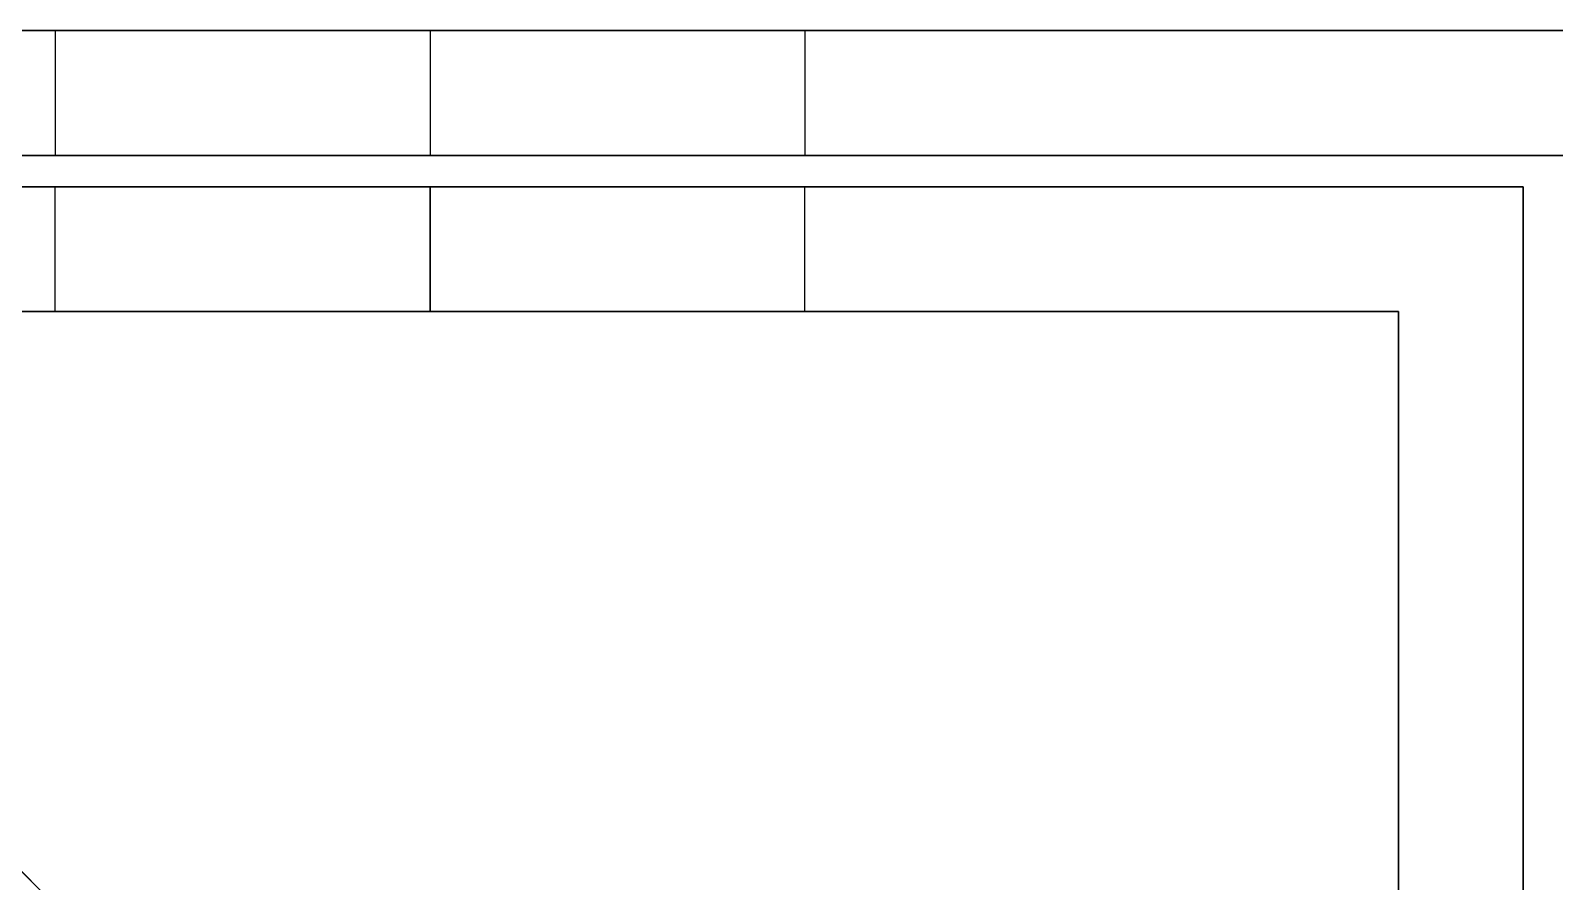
# Model space of a CAD drawing. Header units: millimetres. Extents: x -6529 to 809, y -8611 to 207.
# Drawn here: x -5942.51 to -5918.11, y -3785.52 to -3771.89 of the extents above; entities that cross this region are included whole.
import ezdxf

# ---------------------------------------------------------------- set-up
doc = ezdxf.new("R2010")
doc.units = ezdxf.units.MM
doc.header["$MEASUREMENT"] = 0
doc.layers.add('staal', color=5, linetype='Continuous', true_color=0x0000ff)

msp = doc.modelspace()

# ---------------------------------------------------------------- linework, layer by layer
at = {"layer": 'staal'}
for p, q in [((-5956.11, -3771.894, 1276), (-5916.11, -3811.894, 1276)), ((-5956.11, -3771.894, 1276), (-5916.11, -3811.894, 1276)), ((-5956.11, -3771.894), (-5916.11, -3811.894)), ((-5942.11, -3771.894, 695.5), (-5942.11, -3773.894, 695.5)), ((-5942.11, -3771.894, 770.5), (-5942.11, -3773.894, 770.5)), ((-5942.11, -3771.894, 920.5), (-5942.11, -3773.894, 920.5)), ((-5942.11, -3771.894, 845.5), (-5942.11, -3773.894, 845.5)), ((-5942.11, -3771.894, 1070.5), (-5942.11, -3773.894, 1070.5)), ((-5942.11, -3771.894, 995.5), (-5942.11, -3773.894, 995.5)), ((-5942.11, -3771.894, 1220.5), (-5942.11, -3773.894, 1220.5)), ((-5942.11, -3771.894, 1145.5), (-5942.11, -3773.894, 1145.5)), ((-5942.11, -3771.894, 545.5), (-5942.11, -3773.894, 545.5)), ((-5942.11, -3771.894, 620.5), (-5942.11, -3773.894, 620.5)), ((-5942.11, -3771.894, 395.5), (-5942.11, -3773.894, 395.5)), ((-5942.11, -3771.894, 470.5), (-5942.11, -3773.894, 470.5)), ((-5942.11, -3771.894, 245.5), (-5942.11, -3773.894, 245.5)), ((-5942.11, -3771.894, 320.5), (-5942.11, -3773.894, 320.5)), ((-5942.11, -3771.894, 170.5), (-5942.11, -3773.894, 170.5)), ((-5942.11, -3771.894, 95.5), (-5942.11, -3773.894, 95.5)), ((-5936.11, -3771.894, 40), (-5936.11, -3773.894, 40)), ((-5936.11, -3771.894, 1276), (-5936.11, -3773.894, 1276)), ((-5936.11, -3771.894, 701.5), (-5936.11, -3773.894, 701.5)), ((-5936.11, -3771.894, 689.5), (-5936.11, -3773.894, 689.5)), ((-5936.11, -3771.894, 776.5), (-5936.11, -3773.894, 776.5)), ((-5936.11, -3771.894, 764.5), (-5936.11, -3773.894, 764.5)), ((-5936.11, -3771.894, 926.5), (-5936.11, -3773.894, 926.5)), ((-5936.11, -3771.894, 914.5), (-5936.11, -3773.894, 914.5)), ((-5936.11, -3771.894, 851.5), (-5936.11, -3773.894, 851.5)), ((-5936.11, -3771.894, 839.5), (-5936.11, -3773.894, 839.5)), ((-5936.11, -3771.894, 1076.5), (-5936.11, -3773.894, 1076.5)), ((-5936.11, -3771.894, 1064.5), (-5936.11, -3773.894, 1064.5)), ((-5936.11, -3771.894, 1001.5), (-5936.11, -3773.894, 1001.5)), ((-5936.11, -3771.894, 989.5), (-5936.11, -3773.894, 989.5)), ((-5936.11, -3771.894, 1226.5), (-5936.11, -3773.894, 1226.5)), ((-5936.11, -3771.894, 1214.5), (-5936.11, -3773.894, 1214.5)), ((-5936.11, -3771.894, 1151.5), (-5936.11, -3773.894, 1151.5)), ((-5936.11, -3771.894, 1139.5), (-5936.11, -3773.894, 1139.5)), ((-5936.11, -3771.894, 551.5), (-5936.11, -3773.894, 551.5)), ((-5936.11, -3771.894, 539.5), (-5936.11, -3773.894, 539.5)), ((-5936.11, -3771.894, 626.5), (-5936.11, -3773.894, 626.5)), ((-5936.11, -3771.894, 614.5), (-5936.11, -3773.894, 614.5)), ((-5936.11, -3771.894, 401.5), (-5936.11, -3773.894, 401.5)), ((-5936.11, -3771.894, 389.5), (-5936.11, -3773.894, 389.5)), ((-5936.11, -3771.894, 476.5), (-5936.11, -3773.894, 476.5)), ((-5936.11, -3771.894, 464.5), (-5936.11, -3773.894, 464.5)), ((-5936.11, -3771.894, 251.5), (-5936.11, -3773.894, 251.5)), ((-5936.11, -3771.894, 239.5), (-5936.11, -3773.894, 239.5)), ((-5936.11, -3771.894, 326.5), (-5936.11, -3773.894, 326.5)), ((-5936.11, -3771.894, 314.5), (-5936.11, -3773.894, 314.5)), ((-5936.11, -3771.894, 176.5), (-5936.11, -3773.894, 176.5)), ((-5936.11, -3771.894, 164.5), (-5936.11, -3773.894, 164.5)), ((-5936.11, -3771.894, 101.5), (-5936.11, -3773.894, 101.5)), ((-5936.11, -3771.894, 89.5), (-5936.11, -3773.894, 89.5)), ((-5930.11, -3771.894, 695.5), (-5930.11, -3773.894, 695.5)), ((-5930.11, -3771.894, 770.5), (-5930.11, -3773.894, 770.5)), ((-5930.11, -3771.894, 920.5), (-5930.11, -3773.894, 920.5)), ((-5930.11, -3771.894, 845.5), (-5930.11, -3773.894, 845.5)), ((-5930.11, -3771.894, 1070.5), (-5930.11, -3773.894, 1070.5)), ((-5930.11, -3771.894, 995.5), (-5930.11, -3773.894, 995.5)), ((-5930.11, -3771.894, 1220.5), (-5930.11, -3773.894, 1220.5)), ((-5930.11, -3771.894, 1145.5), (-5930.11, -3773.894, 1145.5)), ((-5930.11, -3771.894, 545.5), (-5930.11, -3773.894, 545.5)), ((-5930.11, -3771.894, 620.5), (-5930.11, -3773.894, 620.5)), ((-5930.11, -3771.894, 395.5), (-5930.11, -3773.894, 395.5)), ((-5930.11, -3771.894, 470.5), (-5930.11, -3773.894, 470.5)), ((-5930.11, -3771.894, 245.5), (-5930.11, -3773.894, 245.5)), ((-5930.11, -3771.894, 320.5), (-5930.11, -3773.894, 320.5)), ((-5930.11, -3771.894, 170.5), (-5930.11, -3773.894, 170.5)), ((-5930.11, -3771.894, 95.5), (-5930.11, -3773.894, 95.5)), ((-5942.11, -3776.394, 1371.5), (-5942.11, -3774.394, 1371.5)), ((-5942.11, -3776.394, 1446.5), (-5942.11, -3774.394, 1446.5)), ((-5942.11, -3776.394, 1220.5), (-5942.11, -3774.394, 1220.5)), ((-5942.11, -3776.394, 1145.5), (-5942.11, -3774.394, 1145.5)), ((-5942.11, -3776.394, 170.5), (-5942.11, -3774.394, 170.5)), ((-5942.11, -3776.394, 95.5), (-5942.11, -3774.394, 95.5)), ((-5936.11, -3774.394, 1316), (-5936.11, -3776.394, 1316)), ((-5936.11, -3774.394, 1484), (-5936.11, -3776.394, 1484)), ((-5936.11, -3776.394, 1377.5), (-5936.11, -3774.394, 1377.5)), ((-5936.11, -3776.394, 1365.5), (-5936.11, -3774.394, 1365.5)), ((-5936.11, -3776.394, 1452.5), (-5936.11, -3774.394, 1452.5)), ((-5936.11, -3776.394, 1440.5), (-5936.11, -3774.394, 1440.5)), ((-5936.11, -3774.394, 1276), (-5936.11, -3776.394, 1276)), ((-5936.11, -3774.394, 1108), (-5936.11, -3776.394, 1108)), ((-5936.11, -3776.394, 1214.5), (-5936.11, -3774.394, 1214.5)), ((-5936.11, -3776.394, 1226.5), (-5936.11, -3774.394, 1226.5)), ((-5936.11, -3776.394, 1139.5), (-5936.11, -3774.394, 1139.5)), ((-5936.11, -3776.394, 1151.5), (-5936.11, -3774.394, 1151.5)), ((-5936.11, -3774.394, 40), (-5936.11, -3776.394, 40)), ((-5936.11, -3774.394, 208), (-5936.11, -3776.394, 208)), ((-5936.11, -3776.394, 176.5), (-5936.11, -3774.394, 176.5)), ((-5936.11, -3776.394, 164.5), (-5936.11, -3774.394, 164.5)), ((-5936.11, -3776.394, 101.5), (-5936.11, -3774.394, 101.5)), ((-5936.11, -3776.394, 89.5), (-5936.11, -3774.394, 89.5)), ((-5930.11, -3776.394, 1371.5), (-5930.11, -3774.394, 1371.5)), ((-5930.11, -3776.394, 1446.5), (-5930.11, -3774.394, 1446.5)), ((-5930.11, -3776.394, 1220.5), (-5930.11, -3774.394, 1220.5)), ((-5930.11, -3776.394, 1145.5), (-5930.11, -3774.394, 1145.5)), ((-5930.11, -3776.394, 170.5), (-5930.11, -3774.394, 170.5)), ((-5930.11, -3776.394, 95.5), (-5930.11, -3774.394, 95.5))]:
    msp.add_line(p, q, dxfattribs=at)
msp.add_lwpolyline([(-4640.11, -5087.894), (-5956.11, -5087.894), (-5956.11, -3771.894), (-4640.11, -3771.894)], close=True, dxfattribs=at)
for points in [[(-5956.11, -3771.894, 1316), (-5936.11, -3791.894, 1316), (-5916.11, -3811.894, 1316)], [(-4640.11, -3771.894, 1276), (-5298.11, -3771.894, 1276), (-5956.11, -3771.894, 1276)], [(-4640.11, -3771.894, 1316), (-5298.11, -3771.894, 1316), (-5956.11, -3771.894, 1316)], [(-5956.11, -3771.894, 1316), (-5936.11, -3791.894, 1316), (-5916.11, -3811.894, 1316)], [(-5866.61, -3771.894, 1296), (-5911.36, -3771.894, 1296), (-5956.11, -3771.894, 1296)], [(-5916.11, -3771.894, 40), (-5936.11, -3771.894, 40), (-5956.11, -3771.894, 40)], [(-5916.11, -3771.894, 1276), (-5936.11, -3771.894, 1276), (-5956.11, -3771.894, 1276)], [(-5916.11, -3771.894, 658), (-5936.11, -3771.894, 658), (-5956.11, -3771.894, 658)], [(-5956.11, -3771.894, 40), (-5936.11, -3791.894, 40), (-5916.11, -3811.894, 40)], [(-5956.11, -3771.894), (-5298.11, -3771.894), (-4640.11, -3771.894)], [(-5956.11, -3771.894, 40), (-5298.11, -3771.894, 40), (-4640.11, -3771.894, 40)], [(-5956.11, -3771.894), (-5936.11, -3791.894), (-5916.11, -3811.894)], [(-5916.11, -3811.894, 40), (-5936.11, -3791.894, 40), (-5956.11, -3771.894, 40)], [(-5956.11, -3771.894, 20), (-5911.36, -3771.894, 20), (-5866.61, -3771.894, 20)], [(-5936.11, -3771.894, 40), (-5936.11, -3771.894, 64.75), (-5936.11, -3771.894, 89.5)], [(-5936.11, -3771.894, 101.5), (-5936.11, -3771.894, 133), (-5936.11, -3771.894, 164.5)], [(-5936.11, -3771.894, 176.5), (-5936.11, -3771.894, 208), (-5936.11, -3771.894, 239.5)], [(-5936.11, -3771.894, 251.5), (-5936.11, -3771.894, 283), (-5936.11, -3771.894, 314.5)], [(-5936.11, -3771.894, 326.5), (-5936.11, -3771.894, 358), (-5936.11, -3771.894, 389.5)], [(-5936.11, -3771.894, 401.5), (-5936.11, -3771.894, 433), (-5936.11, -3771.894, 464.5)], [(-5936.11, -3771.894, 476.5), (-5936.11, -3771.894, 508), (-5936.11, -3771.894, 539.5)], [(-5936.11, -3771.894, 551.5), (-5936.11, -3771.894, 583), (-5936.11, -3771.894, 614.5)], [(-5936.11, -3771.894, 626.5), (-5936.11, -3771.894, 658), (-5936.11, -3771.894, 689.5)], [(-5936.11, -3771.894, 701.5), (-5936.11, -3771.894, 733), (-5936.11, -3771.894, 764.5)], [(-5936.11, -3771.894, 776.5), (-5936.11, -3771.894, 808), (-5936.11, -3771.894, 839.5)], [(-5936.11, -3771.894, 851.5), (-5936.11, -3771.894, 883), (-5936.11, -3771.894, 914.5)], [(-5936.11, -3771.894, 926.5), (-5936.11, -3771.894, 958), (-5936.11, -3771.894, 989.5)], [(-5936.11, -3771.894, 1001.5), (-5936.11, -3771.894, 1033), (-5936.11, -3771.894, 1064.5)], [(-5936.11, -3771.894, 1076.5), (-5936.11, -3771.894, 1108), (-5936.11, -3771.894, 1139.5)], [(-5936.11, -3771.894, 1151.5), (-5936.11, -3771.894, 1183), (-5936.11, -3771.894, 1214.5)], [(-5936.11, -3771.894, 1226.5), (-5936.11, -3771.894, 1251.25), (-5936.11, -3771.894, 1276)], [(-5918.11, -3809.894, 1314), (-5936.11, -3791.894, 1314), (-5954.11, -3773.894, 1314)], [(-5954.11, -3773.894, 1278), (-5936.11, -3791.894, 1278), (-5918.11, -3809.894, 1278)], [(-5918.11, -3809.894, 1314), (-5936.11, -3791.894, 1314), (-5954.11, -3773.894, 1314)], [(-5954.11, -3773.894, 1278), (-5936.11, -3791.894, 1278), (-5918.11, -3809.894, 1278)], [(-4642.11, -3773.894, 1314), (-5298.11, -3773.894, 1314), (-5954.11, -3773.894, 1314)], [(-4642.11, -3773.894, 1278), (-5298.11, -3773.894, 1278), (-5954.11, -3773.894, 1278)], [(-5866.61, -3773.894, 1296), (-5910.36, -3773.894, 1296), (-5954.11, -3773.894, 1296)], [(-5954.11, -3773.894, 40), (-5936.11, -3773.894, 40), (-5918.11, -3773.894, 40)], [(-5954.11, -3773.894, 1276), (-5936.11, -3773.894, 1276), (-5918.11, -3773.894, 1276)], [(-5954.11, -3773.894, 658), (-5936.11, -3773.894, 658), (-5918.11, -3773.894, 658)], [(-5918.11, -3809.894, 38), (-5936.11, -3791.894, 38), (-5954.11, -3773.894, 38)], [(-5954.11, -3773.894, 2), (-5936.11, -3791.894, 2), (-5918.11, -3809.894, 2)], [(-5954.11, -3773.894, 38), (-5936.11, -3791.894, 38), (-5918.11, -3809.894, 38)], [(-5918.11, -3809.894, 2), (-5936.11, -3791.894, 2), (-5954.11, -3773.894, 2)], [(-5954.11, -3773.894, 38), (-5298.11, -3773.894, 38), (-4642.11, -3773.894, 38)], [(-5954.11, -3773.894, 2), (-5298.11, -3773.894, 2), (-4642.11, -3773.894, 2)], [(-5954.11, -3773.894, 20), (-5910.36, -3773.894, 20), (-5866.61, -3773.894, 20)], [(-5936.11, -3773.894, 40), (-5936.11, -3773.894, 64.75), (-5936.11, -3773.894, 89.5)], [(-5936.11, -3773.894, 101.5), (-5936.11, -3773.894, 133), (-5936.11, -3773.894, 164.5)], [(-5936.11, -3773.894, 176.5), (-5936.11, -3773.894, 208), (-5936.11, -3773.894, 239.5)], [(-5936.11, -3773.894, 251.5), (-5936.11, -3773.894, 283), (-5936.11, -3773.894, 314.5)], [(-5936.11, -3773.894, 326.5), (-5936.11, -3773.894, 358), (-5936.11, -3773.894, 389.5)], [(-5936.11, -3773.894, 401.5), (-5936.11, -3773.894, 433), (-5936.11, -3773.894, 464.5)], [(-5936.11, -3773.894, 476.5), (-5936.11, -3773.894, 508), (-5936.11, -3773.894, 539.5)], [(-5936.11, -3773.894, 551.5), (-5936.11, -3773.894, 583), (-5936.11, -3773.894, 614.5)], [(-5936.11, -3773.894, 626.5), (-5936.11, -3773.894, 658), (-5936.11, -3773.894, 689.5)], [(-5936.11, -3773.894, 701.5), (-5936.11, -3773.894, 733), (-5936.11, -3773.894, 764.5)], [(-5936.11, -3773.894, 776.5), (-5936.11, -3773.894, 808), (-5936.11, -3773.894, 839.5)], [(-5936.11, -3773.894, 851.5), (-5936.11, -3773.894, 883), (-5936.11, -3773.894, 914.5)], [(-5936.11, -3773.894, 926.5), (-5936.11, -3773.894, 958), (-5936.11, -3773.894, 989.5)], [(-5936.11, -3773.894, 1001.5), (-5936.11, -3773.894, 1033), (-5936.11, -3773.894, 1064.5)], [(-5936.11, -3773.894, 1076.5), (-5936.11, -3773.894, 1108), (-5936.11, -3773.894, 1139.5)], [(-5936.11, -3773.894, 1151.5), (-5936.11, -3773.894, 1183), (-5936.11, -3773.894, 1214.5)], [(-5936.11, -3773.894, 1226.5), (-5936.11, -3773.894, 1251.25), (-5936.11, -3773.894, 1276)], [(-5953.61, -3774.394, 1316), (-5936.11, -3774.394, 1316), (-5918.61, -3774.394, 1316)], [(-5953.61, -3774.394, 1484), (-5936.11, -3774.394, 1484), (-5918.61, -3774.394, 1484)], [(-5953.61, -3774.394, 1400), (-5936.11, -3774.394, 1400), (-5918.61, -3774.394, 1400)], [(-5953.61, -3774.394, 1276), (-5936.11, -3774.394, 1276), (-5918.61, -3774.394, 1276)], [(-5953.61, -3774.394, 1108), (-5936.11, -3774.394, 1108), (-5918.61, -3774.394, 1108)], [(-5953.61, -3774.394, 1192), (-5936.11, -3774.394, 1192), (-5918.61, -3774.394, 1192)], [(-5918.61, -3774.394, 40), (-5936.11, -3774.394, 40), (-5953.61, -3774.394, 40)], [(-5918.61, -3774.394, 208), (-5936.11, -3774.394, 208), (-5953.61, -3774.394, 208)], [(-5918.61, -3774.394, 124), (-5936.11, -3774.394, 124), (-5953.61, -3774.394, 124)], [(-5936.11, -3774.394, 1316), (-5936.11, -3774.394, 1340.75), (-5936.11, -3774.394, 1365.5)], [(-5936.11, -3774.394, 1377.5), (-5936.11, -3774.394, 1409), (-5936.11, -3774.394, 1440.5)], [(-5936.11, -3774.394, 1452.5), (-5936.11, -3774.394, 1468.25), (-5936.11, -3774.394, 1484)], [(-5936.11, -3774.394, 1276), (-5936.11, -3774.394, 1251.25), (-5936.11, -3774.394, 1226.5)], [(-5936.11, -3774.394, 1214.5), (-5936.11, -3774.394, 1183), (-5936.11, -3774.394, 1151.5)], [(-5936.11, -3774.394, 1139.5), (-5936.11, -3774.394, 1123.75), (-5936.11, -3774.394, 1108)], [(-5936.11, -3774.394, 40), (-5936.11, -3774.394, 64.75), (-5936.11, -3774.394, 89.5)], [(-5936.11, -3774.394, 101.5), (-5936.11, -3774.394, 133), (-5936.11, -3774.394, 164.5)], [(-5936.11, -3774.394, 176.5), (-5936.11, -3774.394, 192.25), (-5936.11, -3774.394, 208)], [(-5918.61, -3774.394, 1316), (-5918.61, -3774.394, 1400), (-5918.61, -3774.394, 1484)], [(-5918.61, -3774.394, 1316), (-5918.61, -3791.894, 1316), (-5918.61, -3809.394, 1316)], [(-5918.61, -3774.394, 1484), (-5918.61, -3791.894, 1484), (-5918.61, -3809.394, 1484)], [(-5918.61, -3774.394, 1400), (-5918.61, -3791.894, 1400), (-5918.61, -3809.394, 1400)], [(-5918.61, -3774.394, 1276), (-5918.61, -3774.394, 1192), (-5918.61, -3774.394, 1108)], [(-5918.61, -3774.394, 1276), (-5918.61, -3791.894, 1276), (-5918.61, -3809.394, 1276)], [(-5918.61, -3774.394, 1108), (-5918.61, -3791.894, 1108), (-5918.61, -3809.394, 1108)], [(-5918.61, -3774.394, 1192), (-5918.61, -3791.894, 1192), (-5918.61, -3809.394, 1192)], [(-5918.61, -3774.394, 40), (-5918.61, -3774.394, 124), (-5918.61, -3774.394, 208)], [(-5918.61, -3809.394, 40), (-5918.61, -3791.894, 40), (-5918.61, -3774.394, 40)], [(-5918.61, -3809.394, 208), (-5918.61, -3791.894, 208), (-5918.61, -3774.394, 208)], [(-5918.61, -3809.394, 124), (-5918.61, -3791.894, 124), (-5918.61, -3774.394, 124)], [(-5920.61, -3776.394, 1316), (-5936.11, -3776.394, 1316), (-5951.61, -3776.394, 1316)], [(-5920.61, -3776.394, 1484), (-5936.11, -3776.394, 1484), (-5951.61, -3776.394, 1484)], [(-5920.61, -3776.394, 1400), (-5936.11, -3776.394, 1400), (-5951.61, -3776.394, 1400)], [(-5920.61, -3776.394, 1276), (-5936.11, -3776.394, 1276), (-5951.61, -3776.394, 1276)], [(-5920.61, -3776.394, 1108), (-5936.11, -3776.394, 1108), (-5951.61, -3776.394, 1108)], [(-5920.61, -3776.394, 1192), (-5936.11, -3776.394, 1192), (-5951.61, -3776.394, 1192)], [(-5951.61, -3776.394, 40), (-5936.11, -3776.394, 40), (-5920.61, -3776.394, 40)], [(-5951.61, -3776.394, 208), (-5936.11, -3776.394, 208), (-5920.61, -3776.394, 208)], [(-5951.61, -3776.394, 124), (-5936.11, -3776.394, 124), (-5920.61, -3776.394, 124)], [(-5936.11, -3776.394, 1316), (-5936.11, -3776.394, 1340.75), (-5936.11, -3776.394, 1365.5)], [(-5936.11, -3776.394, 1377.5), (-5936.11, -3776.394, 1409), (-5936.11, -3776.394, 1440.5)], [(-5936.11, -3776.394, 1452.5), (-5936.11, -3776.394, 1468.25), (-5936.11, -3776.394, 1484)], [(-5936.11, -3776.394, 1276), (-5936.11, -3776.394, 1251.25), (-5936.11, -3776.394, 1226.5)], [(-5936.11, -3776.394, 1214.5), (-5936.11, -3776.394, 1183), (-5936.11, -3776.394, 1151.5)], [(-5936.11, -3776.394, 1139.5), (-5936.11, -3776.394, 1123.75), (-5936.11, -3776.394, 1108)], [(-5936.11, -3776.394, 40), (-5936.11, -3776.394, 64.75), (-5936.11, -3776.394, 89.5)], [(-5936.11, -3776.394, 101.5), (-5936.11, -3776.394, 133), (-5936.11, -3776.394, 164.5)], [(-5936.11, -3776.394, 176.5), (-5936.11, -3776.394, 192.25), (-5936.11, -3776.394, 208)], [(-5920.61, -3807.394, 1316), (-5920.61, -3791.894, 1316), (-5920.61, -3776.394, 1316)], [(-5920.61, -3776.394, 1316), (-5920.61, -3776.394, 1400), (-5920.61, -3776.394, 1484)], [(-5920.61, -3807.394, 1484), (-5920.61, -3791.894, 1484), (-5920.61, -3776.394, 1484)], [(-5920.61, -3807.394, 1400), (-5920.61, -3791.894, 1400), (-5920.61, -3776.394, 1400)], [(-5920.61, -3807.394, 1276), (-5920.61, -3791.894, 1276), (-5920.61, -3776.394, 1276)], [(-5920.61, -3776.394, 1276), (-5920.61, -3776.394, 1192), (-5920.61, -3776.394, 1108)], [(-5920.61, -3807.394, 1108), (-5920.61, -3791.894, 1108), (-5920.61, -3776.394, 1108)], [(-5920.61, -3807.394, 1192), (-5920.61, -3791.894, 1192), (-5920.61, -3776.394, 1192)], [(-5920.61, -3776.394, 40), (-5920.61, -3791.894, 40), (-5920.61, -3807.394, 40)], [(-5920.61, -3776.394, 208), (-5920.61, -3791.894, 208), (-5920.61, -3807.394, 208)], [(-5920.61, -3776.394, 40), (-5920.61, -3776.394, 124), (-5920.61, -3776.394, 208)], [(-5920.61, -3776.394, 124), (-5920.61, -3791.894, 124), (-5920.61, -3807.394, 124)]]:
    msp.add_open_spline(points, degree=2, dxfattribs=at)
for points, weights, knots in [([(-5930.11, -3771.894, 695.5), (-5930.11, -3771.894, 701.5), (-5936.11, -3771.894, 701.5), (-5942.11, -3771.894, 701.5), (-5942.11, -3771.894, 695.5), (-5942.11, -3771.894, 689.5), (-5936.11, -3771.894, 689.5), (-5930.11, -3771.894, 689.5), (-5930.11, -3771.894, 695.5)], [1, 0.707106781187, 1, 0.707106781187, 1, 0.707106781187, 1, 0.707106781187, 1], [0, 0, 0, 7.853982, 7.853982, 15.707963, 15.707963, 23.561945, 23.561945, 31.415927, 31.415927, 31.415927]), ([(-5930.11, -3771.894, 770.5), (-5930.11, -3771.894, 776.5), (-5936.11, -3771.894, 776.5), (-5942.11, -3771.894, 776.5), (-5942.11, -3771.894, 770.5), (-5942.11, -3771.894, 764.5), (-5936.11, -3771.894, 764.5), (-5930.11, -3771.894, 764.5), (-5930.11, -3771.894, 770.5)], [1, 0.707106781187, 1, 0.707106781187, 1, 0.707106781187, 1, 0.707106781187, 1], [0, 0, 0, 7.853982, 7.853982, 15.707963, 15.707963, 23.561945, 23.561945, 31.415927, 31.415927, 31.415927]), ([(-5930.11, -3771.894, 920.5), (-5930.11, -3771.894, 926.5), (-5936.11, -3771.894, 926.5), (-5942.11, -3771.894, 926.5), (-5942.11, -3771.894, 920.5), (-5942.11, -3771.894, 914.5), (-5936.11, -3771.894, 914.5), (-5930.11, -3771.894, 914.5), (-5930.11, -3771.894, 920.5)], [0.999999860338, 0.707106851018, 1, 0.707106781187, 1, 0.707106781187, 1, 0.707106781187, 1], [0, 0, 0, 7.85398, 7.85398, 15.707962, 15.707962, 23.561944, 23.561944, 31.415927, 31.415927, 31.415927]), ([(-5930.11, -3771.894, 845.5), (-5930.11, -3771.894, 851.5), (-5936.11, -3771.894, 851.5), (-5942.11, -3771.894, 851.5), (-5942.11, -3771.894, 845.5), (-5942.11, -3771.894, 839.5), (-5936.11, -3771.894, 839.5), (-5930.11, -3771.894, 839.5), (-5930.11, -3771.894, 845.5)], [0.999999860338, 0.707106851018, 1, 0.707106781187, 1, 0.707106781187, 1, 0.707106781187, 1], [0, 0, 0, 7.85398, 7.85398, 15.707962, 15.707962, 23.561944, 23.561944, 31.415927, 31.415927, 31.415927]), ([(-5930.11, -3771.894, 1070.5), (-5930.11, -3771.894, 1076.5), (-5936.11, -3771.894, 1076.5), (-5942.11, -3771.894, 1076.5), (-5942.11, -3771.894, 1070.5), (-5942.11, -3771.894, 1064.5), (-5936.11, -3771.894, 1064.5), (-5930.11, -3771.894, 1064.5), (-5930.11, -3771.894, 1070.5)], [1, 0.707106781187, 1, 0.707106781187, 1, 0.707106781187, 1, 0.707106781187, 1], [0, 0, 0, 7.853982, 7.853982, 15.707963, 15.707963, 23.561945, 23.561945, 31.415927, 31.415927, 31.415927]), ([(-5930.11, -3771.894, 995.5), (-5930.11, -3771.894, 1001.5), (-5936.11, -3771.894, 1001.5), (-5942.11, -3771.894, 1001.5), (-5942.11, -3771.894, 995.5), (-5942.11, -3771.894, 989.5), (-5936.11, -3771.894, 989.5), (-5930.11, -3771.894, 989.5), (-5930.11, -3771.894, 995.5)], [0.999999860338, 0.707106851018, 1, 0.707106781187, 1, 0.707106781187, 1, 0.707106781187, 1], [0, 0, 0, 7.85398, 7.85398, 15.707962, 15.707962, 23.561944, 23.561944, 31.415927, 31.415927, 31.415927]), ([(-5930.11, -3771.894, 1220.5), (-5930.11, -3771.894, 1226.5), (-5936.11, -3771.894, 1226.5), (-5942.11, -3771.894, 1226.5), (-5942.11, -3771.894, 1220.5), (-5942.11, -3771.894, 1214.5), (-5936.11, -3771.894, 1214.5), (-5930.11, -3771.894, 1214.5), (-5930.11, -3771.894, 1220.5)], [1, 0.707106781187, 1, 0.707106781187, 1, 0.707106781187, 1, 0.707106781187, 1], [0, 0, 0, 7.853982, 7.853982, 15.707963, 15.707963, 23.561945, 23.561945, 31.415927, 31.415927, 31.415927]), ([(-5930.11, -3771.894, 1145.5), (-5930.11, -3771.894, 1151.5), (-5936.11, -3771.894, 1151.5), (-5942.11, -3771.894, 1151.5), (-5942.11, -3771.894, 1145.5), (-5942.11, -3771.894, 1139.5), (-5936.11, -3771.894, 1139.5), (-5930.11, -3771.894, 1139.5), (-5930.11, -3771.894, 1145.5)], [1, 0.707106781187, 1, 0.707106781187, 1, 0.707106781187, 1, 0.707106781187, 1], [0, 0, 0, 7.853982, 7.853982, 15.707963, 15.707963, 23.561945, 23.561945, 31.415927, 31.415927, 31.415927]), ([(-5930.11, -3771.894, 545.5), (-5930.11, -3771.894, 551.5), (-5936.11, -3771.894, 551.5), (-5942.11, -3771.894, 551.5), (-5942.11, -3771.894, 545.5), (-5942.11, -3771.894, 539.5), (-5936.11, -3771.894, 539.5), (-5930.11, -3771.894, 539.5), (-5930.11, -3771.894, 545.5)], [1, 0.707106781187, 1, 0.707106781187, 1, 0.707106781187, 1, 0.707106781187, 1], [0, 0, 0, 7.853982, 7.853982, 15.707963, 15.707963, 23.561945, 23.561945, 31.415927, 31.415927, 31.415927]), ([(-5930.11, -3771.894, 620.5), (-5930.11, -3771.894, 626.5), (-5936.11, -3771.894, 626.5), (-5942.11, -3771.894, 626.5), (-5942.11, -3771.894, 620.5), (-5942.11, -3771.894, 614.5), (-5936.11, -3771.894, 614.5), (-5930.11, -3771.894, 614.5), (-5930.11, -3771.894, 620.5)], [1, 0.707106781187, 1, 0.707106781187, 1, 0.707106781187, 1, 0.707106781187, 1], [0, 0, 0, 7.853982, 7.853982, 15.707963, 15.707963, 23.561945, 23.561945, 31.415927, 31.415927, 31.415927]), ([(-5930.11, -3771.894, 395.5), (-5930.11, -3771.894, 401.5), (-5936.11, -3771.894, 401.5), (-5942.11, -3771.894, 401.5), (-5942.11, -3771.894, 395.5), (-5942.11, -3771.894, 389.5), (-5936.11, -3771.894, 389.5), (-5930.11, -3771.894, 389.5), (-5930.11, -3771.894, 395.5)], [0.999999860338, 0.707106851018, 1, 0.707106781187, 1, 0.707106781187, 1, 0.707106781187, 1], [0, 0, 0, 7.85398, 7.85398, 15.707962, 15.707962, 23.561944, 23.561944, 31.415927, 31.415927, 31.415927]), ([(-5930.11, -3771.894, 470.5), (-5930.11, -3771.894, 476.5), (-5936.11, -3771.894, 476.5), (-5942.11, -3771.894, 476.5), (-5942.11, -3771.894, 470.5), (-5942.11, -3771.894, 464.5), (-5936.11, -3771.894, 464.5), (-5930.11, -3771.894, 464.5), (-5930.11, -3771.894, 470.5)], [1, 0.707106781187, 1, 0.707106781187, 1, 0.707106781187, 1, 0.707106781187, 1], [0, 0, 0, 7.853982, 7.853982, 15.707963, 15.707963, 23.561945, 23.561945, 31.415927, 31.415927, 31.415927]), ([(-5930.11, -3771.894, 245.5), (-5930.11, -3771.894, 251.5), (-5936.11, -3771.894, 251.5), (-5942.11, -3771.894, 251.5), (-5942.11, -3771.894, 245.5), (-5942.11, -3771.894, 239.5), (-5936.11, -3771.894, 239.5), (-5930.11, -3771.894, 239.5), (-5930.11, -3771.894, 245.5)], [1, 0.707106781187, 1, 0.707106781187, 1, 0.707106781187, 1, 0.707106781187, 1], [0, 0, 0, 7.853982, 7.853982, 15.707963, 15.707963, 23.561945, 23.561945, 31.415927, 31.415927, 31.415927]), ([(-5930.11, -3771.894, 320.5), (-5930.11, -3771.894, 326.5), (-5936.11, -3771.894, 326.5), (-5942.11, -3771.894, 326.5), (-5942.11, -3771.894, 320.5), (-5942.11, -3771.894, 314.5), (-5936.11, -3771.894, 314.5), (-5930.11, -3771.894, 314.5), (-5930.11, -3771.894, 320.5)], [1, 0.707106781187, 1, 0.707106781187, 1, 0.707106781187, 1, 0.707106781187, 1], [0, 0, 0, 7.853982, 7.853982, 15.707963, 15.707963, 23.561945, 23.561945, 31.415927, 31.415927, 31.415927]), ([(-5930.11, -3771.894, 170.5), (-5930.11, -3771.894, 176.5), (-5936.11, -3771.894, 176.5), (-5942.11, -3771.894, 176.5), (-5942.11, -3771.894, 170.5), (-5942.11, -3771.894, 164.5), (-5936.11, -3771.894, 164.5), (-5930.11, -3771.894, 164.5), (-5930.11, -3771.894, 170.5)], [1, 0.707106781187, 1, 0.707106781187, 1, 0.707106781187, 1, 0.707106781187, 1], [0, 0, 0, 7.853982, 7.853982, 15.707963, 15.707963, 23.561945, 23.561945, 31.415927, 31.415927, 31.415927]), ([(-5930.11, -3771.894, 95.5), (-5930.11, -3771.894, 101.5), (-5936.11, -3771.894, 101.5), (-5942.11, -3771.894, 101.5), (-5942.11, -3771.894, 95.5), (-5942.11, -3771.894, 89.5), (-5936.11, -3771.894, 89.5), (-5930.11, -3771.894, 89.5), (-5930.11, -3771.894, 95.5)], [1, 0.707106781187, 1, 0.707106781187, 1, 0.707106781187, 1, 0.707106781187, 1], [0, 0, 0, 7.853982, 7.853982, 15.707963, 15.707963, 23.561945, 23.561945, 31.415927, 31.415927, 31.415927]), ([(-5930.11, -3771.894, 695.5), (-5930.11, -3771.894, 701.5), (-5936.11, -3771.894, 701.5), (-5942.11, -3771.894, 701.5), (-5942.11, -3771.894, 695.5), (-5942.11, -3771.894, 689.5), (-5936.11, -3771.894, 689.5), (-5930.11, -3771.894, 689.5), (-5930.11, -3771.894, 695.5)], [1, 0.707106781187, 1, 0.707106781187, 1, 0.707106781187, 1, 0.707106781187, 1], [0, 0, 0, 7.853982, 7.853982, 15.707963, 15.707963, 23.561945, 23.561945, 31.415927, 31.415927, 31.415927]), ([(-5930.11, -3771.894, 770.5), (-5930.11, -3771.894, 776.5), (-5936.11, -3771.894, 776.5), (-5942.11, -3771.894, 776.5), (-5942.11, -3771.894, 770.5), (-5942.11, -3771.894, 764.5), (-5936.11, -3771.894, 764.5), (-5930.11, -3771.894, 764.5), (-5930.11, -3771.894, 770.5)], [1, 0.707106781187, 1, 0.707106781187, 1, 0.707106781187, 1, 0.707106781187, 1], [0, 0, 0, 7.853982, 7.853982, 15.707963, 15.707963, 23.561945, 23.561945, 31.415927, 31.415927, 31.415927]), ([(-5930.11, -3771.894, 920.5), (-5930.11, -3771.894, 926.5), (-5936.11, -3771.894, 926.5), (-5942.11, -3771.894, 926.5), (-5942.11, -3771.894, 920.5), (-5942.11, -3771.894, 914.5), (-5936.11, -3771.894, 914.5), (-5930.11, -3771.894, 914.5), (-5930.11, -3771.894, 920.5)], [1, 0.707106781187, 1, 0.707106781187, 1, 0.707106781187, 1, 0.707106781187, 1], [0, 0, 0, 7.853982, 7.853982, 15.707963, 15.707963, 23.561945, 23.561945, 31.415927, 31.415927, 31.415927]), ([(-5930.11, -3771.894, 845.5), (-5930.11, -3771.894, 851.5), (-5936.11, -3771.894, 851.5), (-5942.11, -3771.894, 851.5), (-5942.11, -3771.894, 845.5), (-5942.11, -3771.894, 839.5), (-5936.11, -3771.894, 839.5), (-5930.11, -3771.894, 839.5), (-5930.11, -3771.894, 845.5)], [1, 0.707106781187, 1, 0.707106781187, 1, 0.707106781187, 1, 0.707106781187, 1], [0, 0, 0, 7.853982, 7.853982, 15.707963, 15.707963, 23.561945, 23.561945, 31.415927, 31.415927, 31.415927]), ([(-5930.11, -3771.894, 1070.5), (-5930.11, -3771.894, 1076.5), (-5936.11, -3771.894, 1076.5), (-5942.11, -3771.894, 1076.5), (-5942.11, -3771.894, 1070.5), (-5942.11, -3771.894, 1064.5), (-5936.11, -3771.894, 1064.5), (-5930.11, -3771.894, 1064.5), (-5930.11, -3771.894, 1070.5)], [1, 0.707106781187, 1, 0.707106781187, 1, 0.707106781187, 1, 0.707106781187, 1], [0, 0, 0, 7.853982, 7.853982, 15.707963, 15.707963, 23.561945, 23.561945, 31.415927, 31.415927, 31.415927]), ([(-5930.11, -3771.894, 995.5), (-5930.11, -3771.894, 1001.5), (-5936.11, -3771.894, 1001.5), (-5942.11, -3771.894, 1001.5), (-5942.11, -3771.894, 995.5), (-5942.11, -3771.894, 989.5), (-5936.11, -3771.894, 989.5), (-5930.11, -3771.894, 989.5), (-5930.11, -3771.894, 995.5)], [1, 0.707106781187, 1, 0.707106781187, 1, 0.707106781187, 1, 0.707106781187, 1], [0, 0, 0, 7.853982, 7.853982, 15.707963, 15.707963, 23.561945, 23.561945, 31.415927, 31.415927, 31.415927]), ([(-5930.11, -3771.894, 1220.5), (-5930.11, -3771.894, 1226.5), (-5936.11, -3771.894, 1226.5), (-5942.11, -3771.894, 1226.5), (-5942.11, -3771.894, 1220.5), (-5942.11, -3771.894, 1214.5), (-5936.11, -3771.894, 1214.5), (-5930.11, -3771.894, 1214.5), (-5930.11, -3771.894, 1220.5)], [1, 0.707106781187, 1, 0.707106781187, 1, 0.707106781187, 1, 0.707106781187, 1], [0, 0, 0, 7.853982, 7.853982, 15.707963, 15.707963, 23.561945, 23.561945, 31.415927, 31.415927, 31.415927]), ([(-5930.11, -3771.894, 1145.5), (-5930.11, -3771.894, 1151.5), (-5936.11, -3771.894, 1151.5), (-5942.11, -3771.894, 1151.5), (-5942.11, -3771.894, 1145.5), (-5942.11, -3771.894, 1139.5), (-5936.11, -3771.894, 1139.5), (-5930.11, -3771.894, 1139.5), (-5930.11, -3771.894, 1145.5)], [1, 0.707106781187, 1, 0.707106781187, 1, 0.707106781187, 1, 0.707106781187, 1], [0, 0, 0, 7.853982, 7.853982, 15.707963, 15.707963, 23.561945, 23.561945, 31.415927, 31.415927, 31.415927]), ([(-5942.11, -3771.894, 545.5), (-5942.11, -3771.894, 539.5), (-5936.11, -3771.894, 539.5), (-5930.11, -3771.894, 539.5), (-5930.11, -3771.894, 545.5)], [1, 0.707106781187, 1, 0.707106781187, 1], [15.707963, 15.707963, 15.707963, 23.561945, 23.561945, 31.415927, 31.415927, 31.415927]), ([(-5942.11, -3771.894, 620.5), (-5942.11, -3771.894, 614.5), (-5936.11, -3771.894, 614.5), (-5930.11, -3771.894, 614.5), (-5930.11, -3771.894, 620.5)], [1, 0.707106781187, 1, 0.707106781187, 1], [15.707963, 15.707963, 15.707963, 23.561945, 23.561945, 31.415927, 31.415927, 31.415927]), ([(-5942.11, -3771.894, 395.5), (-5942.11, -3771.894, 389.5), (-5936.11, -3771.894, 389.5), (-5930.11, -3771.894, 389.5), (-5930.11, -3771.894, 395.5)], [1, 0.707106781187, 1, 0.707106781187, 1], [15.707963, 15.707963, 15.707963, 23.561945, 23.561945, 31.415927, 31.415927, 31.415927]), ([(-5942.11, -3771.894, 470.5), (-5942.11, -3771.894, 464.5), (-5936.11, -3771.894, 464.5), (-5930.11, -3771.894, 464.5), (-5930.11, -3771.894, 470.5)], [1, 0.707106781187, 1, 0.707106781187, 1], [15.707963, 15.707963, 15.707963, 23.561945, 23.561945, 31.415927, 31.415927, 31.415927]), ([(-5942.11, -3771.894, 245.5), (-5942.11, -3771.894, 239.5), (-5936.11, -3771.894, 239.5), (-5930.11, -3771.894, 239.5), (-5930.11, -3771.894, 245.5)], [1, 0.707106781187, 1, 0.707106781187, 1], [15.707963, 15.707963, 15.707963, 23.561945, 23.561945, 31.415927, 31.415927, 31.415927]), ([(-5942.11, -3771.894, 320.5), (-5942.11, -3771.894, 314.5), (-5936.11, -3771.894, 314.5), (-5930.11, -3771.894, 314.5), (-5930.11, -3771.894, 320.5)], [1, 0.707106781187, 1, 0.707106781187, 1], [15.707963, 15.707963, 15.707963, 23.561945, 23.561945, 31.415927, 31.415927, 31.415927]), ([(-5942.11, -3771.894, 170.5), (-5942.11, -3771.894, 164.5), (-5936.11, -3771.894, 164.5), (-5930.11, -3771.894, 164.5), (-5930.11, -3771.894, 170.5)], [1, 0.707106781187, 1, 0.707106781187, 1], [15.707963, 15.707963, 15.707963, 23.561945, 23.561945, 31.415927, 31.415927, 31.415927]), ([(-5942.11, -3771.894, 95.5), (-5942.11, -3771.894, 89.5), (-5936.11, -3771.894, 89.5), (-5930.11, -3771.894, 89.5), (-5930.11, -3771.894, 95.5)], [1, 0.707106781187, 1, 0.707106781187, 1], [15.707963, 15.707963, 15.707963, 23.561945, 23.561945, 31.415927, 31.415927, 31.415927]), ([(-5930.11, -3773.894, 695.5), (-5930.11, -3773.894, 689.5), (-5936.11, -3773.894, 689.5), (-5942.11, -3773.894, 689.5), (-5942.11, -3773.894, 695.5), (-5942.11, -3773.894, 701.5), (-5936.11, -3773.894, 701.5), (-5930.11, -3773.894, 701.5), (-5930.11, -3773.894, 695.5)], [1, 0.707106781187, 1, 0.707106781187, 1, 0.707106781187, 1, 0.707106781187, 1], [-31.415927, -31.415927, -31.415927, -23.561945, -23.561945, -15.707963, -15.707963, -7.853982, -7.853982, 0, 0, 0]), ([(-5930.11, -3773.894, 770.5), (-5930.11, -3773.894, 764.5), (-5936.11, -3773.894, 764.5), (-5942.11, -3773.894, 764.5), (-5942.11, -3773.894, 770.5), (-5942.11, -3773.894, 776.5), (-5936.11, -3773.894, 776.5), (-5930.11, -3773.894, 776.5), (-5930.11, -3773.894, 770.5)], [1, 0.707106781187, 1, 0.707106781187, 1, 0.707106781187, 1, 0.707106781187, 1], [-31.415927, -31.415927, -31.415927, -23.561945, -23.561945, -15.707963, -15.707963, -7.853982, -7.853982, 0, 0, 0]), ([(-5930.11, -3773.894, 920.5), (-5930.11, -3773.894, 914.5), (-5936.11, -3773.894, 914.5), (-5942.11, -3773.894, 914.5), (-5942.11, -3773.894, 920.5), (-5942.11, -3773.894, 926.5), (-5936.11, -3773.894, 926.5), (-5930.11, -3773.894, 926.5), (-5930.11, -3773.894, 920.5)], [1, 0.707106781187, 1, 0.707106781187, 1, 0.707106781187, 1, 0.707106781187, 1], [-31.415927, -31.415927, -31.415927, -23.561945, -23.561945, -15.707963, -15.707963, -7.853982, -7.853982, 0, 0, 0]), ([(-5930.11, -3773.894, 845.5), (-5930.11, -3773.894, 839.5), (-5936.11, -3773.894, 839.5), (-5942.11, -3773.894, 839.5), (-5942.11, -3773.894, 845.5), (-5942.11, -3773.894, 851.5), (-5936.11, -3773.894, 851.5), (-5930.11, -3773.894, 851.5), (-5930.11, -3773.894, 845.5)], [1, 0.707106781187, 1, 0.707106781187, 1, 0.707106781187, 1, 0.707106781187, 1], [-31.415927, -31.415927, -31.415927, -23.561945, -23.561945, -15.707963, -15.707963, -7.853982, -7.853982, 0, 0, 0]), ([(-5930.11, -3773.894, 1070.5), (-5930.11, -3773.894, 1064.5), (-5936.11, -3773.894, 1064.5), (-5942.11, -3773.894, 1064.5), (-5942.11, -3773.894, 1070.5), (-5942.11, -3773.894, 1076.5), (-5936.11, -3773.894, 1076.5), (-5930.11, -3773.894, 1076.5), (-5930.11, -3773.894, 1070.5)], [0.999999860338, 0.707106851018, 1, 0.707106781187, 1, 0.707106781187, 1, 0.707106851018, 0.999999860338], [-31.415927, -31.415927, -31.415927, -23.561946, -23.561946, -15.707963, -15.707963, -7.853981, -7.853981, 0, 0, 0]), ([(-5930.11, -3773.894, 995.5), (-5930.11, -3773.894, 989.5), (-5936.11, -3773.894, 989.5), (-5942.11, -3773.894, 989.5), (-5942.11, -3773.894, 995.5), (-5942.11, -3773.894, 1001.5), (-5936.11, -3773.894, 1001.5), (-5930.11, -3773.894, 1001.5), (-5930.11, -3773.894, 995.5)], [0.999999860338, 0.707106851018, 1, 0.707106781187, 1, 0.707106781187, 1, 0.707106851018, 0.999999860338], [-31.415927, -31.415927, -31.415927, -23.561946, -23.561946, -15.707963, -15.707963, -7.853981, -7.853981, 0, 0, 0]), ([(-5930.11, -3773.894, 1220.5), (-5930.11, -3773.894, 1214.5), (-5936.11, -3773.894, 1214.5), (-5942.11, -3773.894, 1214.5), (-5942.11, -3773.894, 1220.5), (-5942.11, -3773.894, 1226.5), (-5936.11, -3773.894, 1226.5), (-5930.11, -3773.894, 1226.5), (-5930.11, -3773.894, 1220.5)], [1, 0.707106781187, 1, 0.707106781187, 1, 0.707106781187, 1, 0.707106781187, 1], [-31.415927, -31.415927, -31.415927, -23.561945, -23.561945, -15.707963, -15.707963, -7.853982, -7.853982, 0, 0, 0]), ([(-5930.11, -3773.894, 1145.5), (-5930.11, -3773.894, 1139.5), (-5936.11, -3773.894, 1139.5), (-5942.11, -3773.894, 1139.5), (-5942.11, -3773.894, 1145.5), (-5942.11, -3773.894, 1151.5), (-5936.11, -3773.894, 1151.5), (-5930.11, -3773.894, 1151.5), (-5930.11, -3773.894, 1145.5)], [1, 0.707106781187, 1, 0.707106781187, 1, 0.707106781187, 1, 0.707106781187, 1], [-31.415927, -31.415927, -31.415927, -23.561945, -23.561945, -15.707963, -15.707963, -7.853982, -7.853982, 0, 0, 0]), ([(-5930.11, -3773.894, 545.5), (-5930.11, -3773.894, 539.5), (-5936.11, -3773.894, 539.5), (-5942.11, -3773.894, 539.5), (-5942.11, -3773.894, 545.5), (-5942.11, -3773.894, 551.5), (-5936.11, -3773.894, 551.5), (-5930.11, -3773.894, 551.5), (-5930.11, -3773.894, 545.5)], [1, 0.707106781187, 1, 0.707106781187, 1, 0.707106781187, 1, 0.707106781187, 1], [-31.415927, -31.415927, -31.415927, -23.561945, -23.561945, -15.707963, -15.707963, -7.853982, -7.853982, 0, 0, 0]), ([(-5930.11, -3773.894, 620.5), (-5930.11, -3773.894, 614.5), (-5936.11, -3773.894, 614.5), (-5942.11, -3773.894, 614.5), (-5942.11, -3773.894, 620.5), (-5942.11, -3773.894, 626.5), (-5936.11, -3773.894, 626.5), (-5930.11, -3773.894, 626.5), (-5930.11, -3773.894, 620.5)], [1, 0.707106781187, 1, 0.707106781187, 1, 0.707106781187, 1, 0.707106781187, 1], [-31.415927, -31.415927, -31.415927, -23.561945, -23.561945, -15.707963, -15.707963, -7.853982, -7.853982, 0, 0, 0]), ([(-5930.11, -3773.894, 395.5), (-5930.11, -3773.894, 389.5), (-5936.11, -3773.894, 389.5), (-5942.11, -3773.894, 389.5), (-5942.11, -3773.894, 395.5), (-5942.11, -3773.894, 401.5), (-5936.11, -3773.894, 401.5), (-5930.11, -3773.894, 401.5), (-5930.11, -3773.894, 395.5)], [1, 0.707106781187, 1, 0.707106781187, 1, 0.707106781187, 1, 0.707106781187, 1], [-31.415927, -31.415927, -31.415927, -23.561945, -23.561945, -15.707963, -15.707963, -7.853982, -7.853982, 0, 0, 0]), ([(-5930.11, -3773.894, 470.5), (-5930.11, -3773.894, 464.5), (-5936.11, -3773.894, 464.5), (-5942.11, -3773.894, 464.5), (-5942.11, -3773.894, 470.5), (-5942.11, -3773.894, 476.5), (-5936.11, -3773.894, 476.5), (-5930.11, -3773.894, 476.5), (-5930.11, -3773.894, 470.5)], [1, 0.707106781187, 1, 0.707106781187, 1, 0.707106781187, 1, 0.707106781187, 1], [-31.415927, -31.415927, -31.415927, -23.561945, -23.561945, -15.707963, -15.707963, -7.853982, -7.853982, 0, 0, 0]), ([(-5930.11, -3773.894, 245.5), (-5930.11, -3773.894, 239.5), (-5936.11, -3773.894, 239.5), (-5942.11, -3773.894, 239.5), (-5942.11, -3773.894, 245.5), (-5942.11, -3773.894, 251.5), (-5936.11, -3773.894, 251.5), (-5930.11, -3773.894, 251.5), (-5930.11, -3773.894, 245.5)], [1, 0.707106781187, 1, 0.707106781187, 1, 0.707106781187, 1, 0.707106781187, 1], [-31.415927, -31.415927, -31.415927, -23.561945, -23.561945, -15.707963, -15.707963, -7.853982, -7.853982, 0, 0, 0]), ([(-5930.11, -3773.894, 320.5), (-5930.11, -3773.894, 314.5), (-5936.11, -3773.894, 314.5), (-5942.11, -3773.894, 314.5), (-5942.11, -3773.894, 320.5), (-5942.11, -3773.894, 326.5), (-5936.11, -3773.894, 326.5), (-5930.11, -3773.894, 326.5), (-5930.11, -3773.894, 320.5)], [1, 0.707106781187, 1, 0.707106781187, 1, 0.707106781187, 1, 0.707106781187, 1], [-31.415927, -31.415927, -31.415927, -23.561945, -23.561945, -15.707963, -15.707963, -7.853982, -7.853982, 0, 0, 0]), ([(-5930.11, -3773.894, 170.5), (-5930.11, -3773.894, 164.5), (-5936.11, -3773.894, 164.5), (-5942.11, -3773.894, 164.5), (-5942.11, -3773.894, 170.5), (-5942.11, -3773.894, 176.5), (-5936.11, -3773.894, 176.5), (-5930.11, -3773.894, 176.5), (-5930.11, -3773.894, 170.5)], [1, 0.707106781187, 1, 0.707106781187, 1, 0.707106781187, 1, 0.707106781187, 1], [-31.415927, -31.415927, -31.415927, -23.561945, -23.561945, -15.707963, -15.707963, -7.853982, -7.853982, 0, 0, 0]), ([(-5930.11, -3773.894, 95.5), (-5930.11, -3773.894, 89.5), (-5936.11, -3773.894, 89.5), (-5942.11, -3773.894, 89.5), (-5942.11, -3773.894, 95.5), (-5942.11, -3773.894, 101.5), (-5936.11, -3773.894, 101.5), (-5930.11, -3773.894, 101.5), (-5930.11, -3773.894, 95.5)], [1, 0.707106781187, 1, 0.707106781187, 1, 0.707106781187, 1, 0.707106781187, 1], [-31.415927, -31.415927, -31.415927, -23.561945, -23.561945, -15.707963, -15.707963, -7.853982, -7.853982, 0, 0, 0]), ([(-5930.11, -3774.394, 1371.5), (-5930.11, -3774.394, 1365.5), (-5936.11, -3774.394, 1365.5), (-5942.11, -3774.394, 1365.5), (-5942.11, -3774.394, 1371.5), (-5942.11, -3774.394, 1377.5), (-5936.11, -3774.394, 1377.5), (-5930.11, -3774.394, 1377.5), (-5930.11, -3774.394, 1371.5)], [1, 0.707106781187, 1, 0.707106781187, 1, 0.707106781187, 1, 0.707106781187, 1], [-31.415927, -31.415927, -31.415927, -23.561945, -23.561945, -15.707963, -15.707963, -7.853982, -7.853982, 0, 0, 0]), ([(-5930.11, -3774.394, 1446.5), (-5930.11, -3774.394, 1440.5), (-5936.11, -3774.394, 1440.5), (-5942.11, -3774.394, 1440.5), (-5942.11, -3774.394, 1446.5), (-5942.11, -3774.394, 1452.5), (-5936.11, -3774.394, 1452.5), (-5930.11, -3774.394, 1452.5), (-5930.11, -3774.394, 1446.5)], [1, 0.707106781187, 1, 0.707106781187, 1, 0.707106781187, 1, 0.707106781187, 1], [-31.415927, -31.415927, -31.415927, -23.561945, -23.561945, -15.707963, -15.707963, -7.853982, -7.853982, 0, 0, 0]), ([(-5930.11, -3774.394, 1220.5), (-5930.11, -3774.394, 1226.5), (-5936.11, -3774.394, 1226.5), (-5942.11, -3774.394, 1226.5), (-5942.11, -3774.394, 1220.5), (-5942.11, -3774.394, 1214.5), (-5936.11, -3774.394, 1214.5), (-5930.11, -3774.394, 1214.5), (-5930.11, -3774.394, 1220.5)], [1, 0.707106781187, 1, 0.707106781187, 1, 0.707106781187, 1, 0.707106781187, 1], [-31.415927, -31.415927, -31.415927, -23.561945, -23.561945, -15.707963, -15.707963, -7.853982, -7.853982, 0, 0, 0]), ([(-5930.11, -3774.394, 1145.5), (-5930.11, -3774.394, 1151.5), (-5936.11, -3774.394, 1151.5), (-5942.11, -3774.394, 1151.5), (-5942.11, -3774.394, 1145.5), (-5942.11, -3774.394, 1139.5), (-5936.11, -3774.394, 1139.5), (-5930.11, -3774.394, 1139.5), (-5930.11, -3774.394, 1145.5)], [1, 0.707106781187, 1, 0.707106781187, 1, 0.707106781187, 1, 0.707106781187, 1], [-31.415927, -31.415927, -31.415927, -23.561945, -23.561945, -15.707963, -15.707963, -7.853982, -7.853982, 0, 0, 0]), ([(-5942.11, -3774.394, 170.5), (-5942.11, -3774.394, 164.5), (-5936.11, -3774.394, 164.5), (-5930.11, -3774.394, 164.5), (-5930.11, -3774.394, 170.5), (-5930.11, -3774.394, 176.5), (-5936.11, -3774.394, 176.5), (-5942.11, -3774.394, 176.5), (-5942.11, -3774.394, 170.5)], [1, 0.707106781187, 1, 0.707106781187, 1, 0.707106781187, 1, 0.707106781187, 1], [-31.415927, -31.415927, -31.415927, -23.561945, -23.561945, -15.707963, -15.707963, -7.853982, -7.853982, 0, 0, 0]), ([(-5942.11, -3774.394, 95.5), (-5942.11, -3774.394, 89.5), (-5936.11, -3774.394, 89.5), (-5930.11, -3774.394, 89.5), (-5930.11, -3774.394, 95.5), (-5930.11, -3774.394, 101.5), (-5936.11, -3774.394, 101.5), (-5942.11, -3774.394, 101.5), (-5942.11, -3774.394, 95.5)], [1, 0.707106781187, 1, 0.707106781187, 1, 0.707106781187, 1, 0.707106781187, 1], [-31.415927, -31.415927, -31.415927, -23.561945, -23.561945, -15.707963, -15.707963, -7.853982, -7.853982, 0, 0, 0]), ([(-5930.11, -3776.394, 1371.5), (-5930.11, -3776.394, 1377.5), (-5936.11, -3776.394, 1377.5), (-5942.11, -3776.394, 1377.5), (-5942.11, -3776.394, 1371.5), (-5942.11, -3776.394, 1365.5), (-5936.11, -3776.394, 1365.5), (-5930.11, -3776.394, 1365.5), (-5930.11, -3776.394, 1371.5)], [1, 0.707106781187, 1, 0.707106781187, 1, 0.707106781187, 1, 0.707106781187, 1], [0, 0, 0, 7.853982, 7.853982, 15.707963, 15.707963, 23.561945, 23.561945, 31.415927, 31.415927, 31.415927]), ([(-5930.11, -3776.394, 1446.5), (-5930.11, -3776.394, 1452.5), (-5936.11, -3776.394, 1452.5), (-5942.11, -3776.394, 1452.5), (-5942.11, -3776.394, 1446.5), (-5942.11, -3776.394, 1440.5), (-5936.11, -3776.394, 1440.5), (-5930.11, -3776.394, 1440.5), (-5930.11, -3776.394, 1446.5)], [1, 0.707106781187, 1, 0.707106781187, 1, 0.707106781187, 1, 0.707106781187, 1], [0, 0, 0, 7.853982, 7.853982, 15.707963, 15.707963, 23.561945, 23.561945, 31.415927, 31.415927, 31.415927]), ([(-5930.11, -3776.394, 1220.5), (-5930.11, -3776.394, 1214.5), (-5936.11, -3776.394, 1214.5), (-5942.11, -3776.394, 1214.5), (-5942.11, -3776.394, 1220.5), (-5942.11, -3776.394, 1226.5), (-5936.11, -3776.394, 1226.5), (-5930.11, -3776.394, 1226.5), (-5930.11, -3776.394, 1220.5)], [1, 0.707106781187, 1, 0.707106781187, 1, 0.707106781187, 1, 0.707106781187, 1], [0, 0, 0, 7.853982, 7.853982, 15.707963, 15.707963, 23.561945, 23.561945, 31.415927, 31.415927, 31.415927]), ([(-5930.11, -3776.394, 1145.5), (-5930.11, -3776.394, 1139.5), (-5936.11, -3776.394, 1139.5), (-5942.11, -3776.394, 1139.5), (-5942.11, -3776.394, 1145.5), (-5942.11, -3776.394, 1151.5), (-5936.11, -3776.394, 1151.5), (-5930.11, -3776.394, 1151.5), (-5930.11, -3776.394, 1145.5)], [1, 0.707106781187, 1, 0.707106781187, 1, 0.707106781187, 1, 0.707106781187, 1], [0, 0, 0, 7.853982, 7.853982, 15.707963, 15.707963, 23.561945, 23.561945, 31.415927, 31.415927, 31.415927]), ([(-5942.11, -3776.394, 170.5), (-5942.11, -3776.394, 176.5), (-5936.11, -3776.394, 176.5), (-5930.11, -3776.394, 176.5), (-5930.11, -3776.394, 170.5), (-5930.11, -3776.394, 164.5), (-5936.11, -3776.394, 164.5), (-5942.11, -3776.394, 164.5), (-5942.11, -3776.394, 170.5)], [1, 0.707106781187, 1, 0.707106781187, 1, 0.707106781187, 1, 0.707106781187, 1], [0, 0, 0, 7.853982, 7.853982, 15.707963, 15.707963, 23.561945, 23.561945, 31.415927, 31.415927, 31.415927]), ([(-5942.11, -3776.394, 95.5), (-5942.11, -3776.394, 101.5), (-5936.11, -3776.394, 101.5), (-5930.11, -3776.394, 101.5), (-5930.11, -3776.394, 95.5), (-5930.11, -3776.394, 89.5), (-5936.11, -3776.394, 89.5), (-5942.11, -3776.394, 89.5), (-5942.11, -3776.394, 95.5)], [1, 0.707106781187, 1, 0.707106781187, 1, 0.707106781187, 1, 0.707106781187, 1], [0, 0, 0, 7.853982, 7.853982, 15.707963, 15.707963, 23.561945, 23.561945, 31.415927, 31.415927, 31.415927])]:
    msp.add_rational_spline(points, weights, degree=2, knots=knots, dxfattribs=at)

doc.saveas('drawing.dxf')
